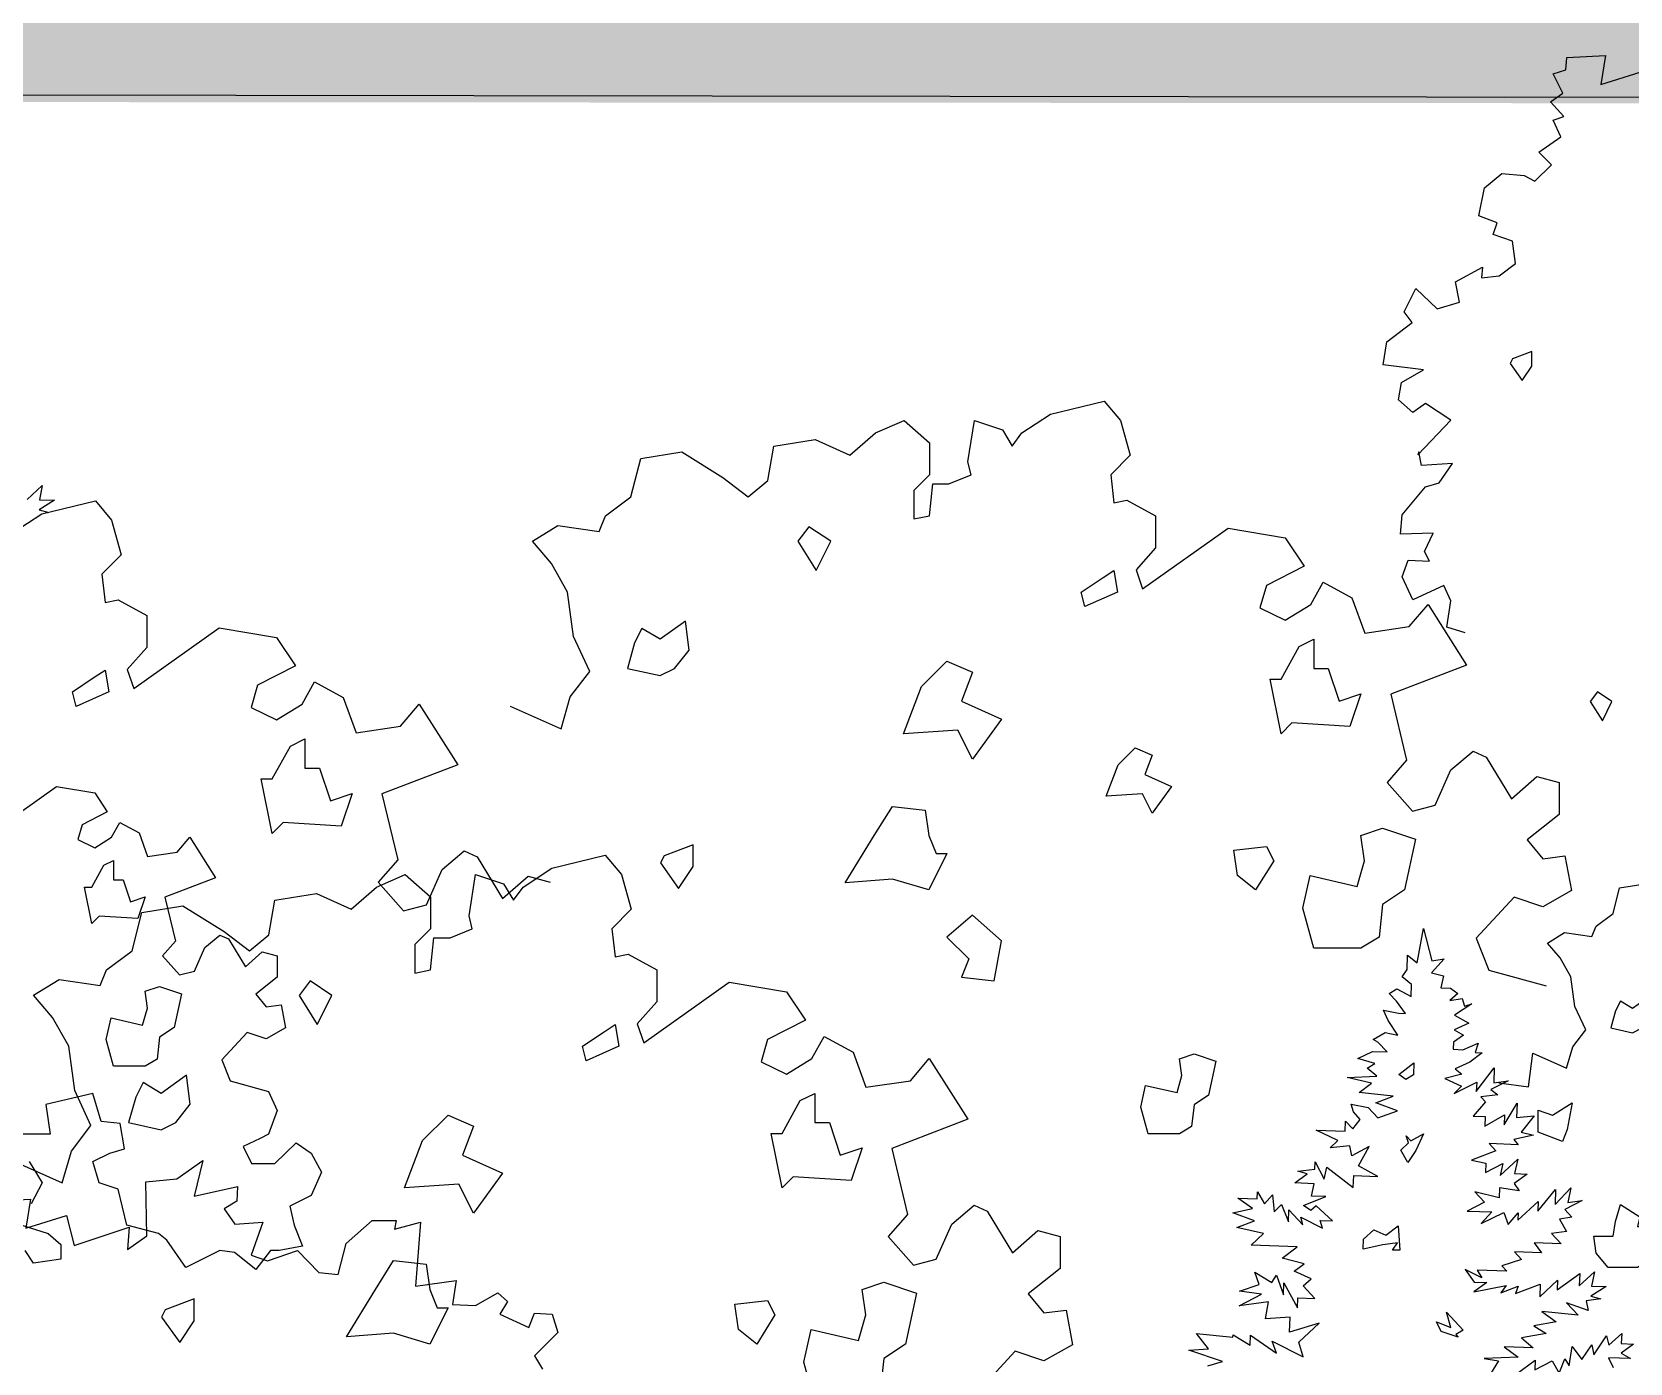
# Model space of a CAD drawing. Header units: inches. Extents: x 11.9 to 85.3, y 21.1 to 37.4.
# Drawn here: x 55.837 to 56.619, y 23.474 to 24.126 of the extents above; entities that cross this region are included whole.
import ezdxf

# ---------------------------------------------------------------- set-up
doc = ezdxf.new("R2010")
doc.units = ezdxf.units.IN
doc.header["$MEASUREMENT"] = 0
for name, color, linetype in [('CAY', 94, 'Continuous'), ('CAY-3', 61, 'Continuous'), ('Layer1', 7, 'Continuous')]:
    doc.layers.add(name, color=color, linetype=linetype)

# ---------------------------------------------------------------- blocks, each defined once
blk = doc.blocks.new('A$C76451831')
at = {"layer": 'CAY'}
for p, q in [((3764, 1772.8), (3822.4, 1787)), ((3822.4, 1787), (3840.1, 1765.7)), ((3573, 1752.2), (3604.2, 1765.7)), ((3604.2, 1765.7), (3631.9, 1741.6)), ((3673.8, 1720.9), (3680.9, 1765.7)), ((3680.9, 1765.7), (3711.5, 1755.7)), ((3732.8, 1752.2), (3764, 1772.8)), ((3840.1, 1765.7), (3850.7, 1728)), ((3462.1, 1738), (3507.5, 1745.1)), ((3507.5, 1745.1), (3545.3, 1728)), ((3545.3, 1728), (3573, 1752.2)), ((3711.5, 1755.7), (3722.2, 1738)), ((3722.2, 1738), (3732.8, 1752.2)), ((3317.1, 1724.4), (3361.9, 1731.5)), ((3361.9, 1731.5), (3406.7, 1703.8)), ((3455.6, 1700.3), (3462.1, 1738)), ((3631.9, 1741.6), (3631.9, 1706.7)), ((3850.7, 1728), (3829.5, 1706.7)), ((3306.5, 1682.6), (3317.1, 1724.4)), ((3677.3, 1706.7), (3673.8, 1720.9)), ((2648.4, 1679.8), (2664.8, 1695.1)), ((2664.8, 1695.1), (2661.6, 1679.4)), ((3406.7, 1703.8), (3434.4, 1682.6)), ((3434.4, 1682.6), (3455.6, 1700.3)), ((3631.9, 1706.7), (3614.8, 1689.6)), ((3631.9, 1661.9), (3635.5, 1696.7)), ((3635.5, 1696.7), (3653.2, 1696.7)), ((3653.2, 1696.7), (3677.3, 1706.7)), ((3829.5, 1706.7), (3833, 1676.1)), ((2677.9, 1678.8), (2661.2, 1668.5)), ((2661.6, 1679.4), (2677.9, 1678.8)), ((2664.3, 1664.1), (2722.6, 1678.3)), ((2722.6, 1678.3), (2740.3, 1657)), ((3278.8, 1661.9), (3306.5, 1682.6)), ((3614.8, 1689.6), (3614.8, 1658.4)), ((3833, 1676.1), (3847.2, 1679)), ((3847.2, 1679), (3878.4, 1661.9)), ((2633, 1643.5), (2664.3, 1664.1)), ((2661.2, 1668.5), (2672, 1665.4)), ((2740.3, 1657), (2750.9, 1619.3)), ((3271.7, 1644.8), (3278.8, 1661.9)), ((3614.8, 1658.4), (3631.9, 1661.9)), ((3878.4, 1661.9), (3878.4, 1627.1)), ((3199.2, 1634.2), (3226.9, 1651.3)), ((3226.9, 1651.3), (3271.7, 1644.8)), ((3864.3, 1582.3), (3957.4, 1648.4)), ((3957.4, 1648.4), (4019.9, 1637.7)), ((4019.9, 1637.7), (4040.5, 1607.1)), ((3219.8, 1610), (3199.2, 1634.2)), ((3878.4, 1627.1), (3857.2, 1602.9)), ((2750.9, 1619.3), (2729.7, 1598.1)), ((3237.5, 1578.7), (3219.8, 1610)), ((3857.2, 1602.9), (3864.3, 1582.3)), ((4040.5, 1607.1), (3999.3, 1585.8)), ((2729.7, 1598.1), (2733.2, 1567.4)), ((3999.3, 1585.8), (3992.2, 1561.6)), ((4047.6, 1565.2), (4061.2, 1589.4)), ((4061.2, 1589.4), (4092.4, 1572.3)), ((2733.2, 1567.4), (2747.4, 1570.3)), ((2747.4, 1570.3), (2778.6, 1553.2)), ((3244, 1530.4), (3237.5, 1578.7)), ((4092.4, 1572.3), (4106.6, 1533.9)), ((2778.6, 1553.2), (2778.6, 1518.4)), ((3992.2, 1561.6), (4019.9, 1548.1)), ((4019.9, 1548.1), (4047.6, 1565.2)), ((4154.9, 1541), (4175.6, 1565.2)), ((4175.6, 1565.2), (4217.4, 1499.1)), ((2764.5, 1473.6), (2857.6, 1539.7)), ((2857.6, 1539.7), (2920.1, 1529)), ((4106.6, 1533.9), (4154.9, 1541)), ((2778.6, 1518.4), (2757.4, 1494.2)), ((2920.1, 1529), (2940.8, 1498.4)), ((3261.7, 1492), (3244, 1530.4)), ((2940.8, 1498.4), (2899.5, 1477.1)), ((4217.4, 1499.1), (4134.9, 1467.3)), ((2757.4, 1494.2), (2764.5, 1473.6)), ((3240.4, 1464.3), (3261.7, 1492)), ((2899.5, 1477.1), (2892.4, 1452.9)), ((2947.9, 1456.5), (2961.4, 1480.7)), ((2961.4, 1480.7), (2992.7, 1463.6)), ((2992.7, 1463.6), (3006.8, 1425.2)), ((3230.4, 1429.5), (3240.4, 1464.3)), ((4134.9, 1467.3), (4152, 1395.3)), ((2892.4, 1452.9), (2920.1, 1439.4)), ((2920.1, 1439.4), (2947.9, 1456.5)), ((3055.2, 1432.3), (3075.8, 1456.5)), ((3075.8, 1456.5), (3117.7, 1390.4)), ((3175, 1454.3), (3230.4, 1429.5)), ((3006.8, 1425.2), (3055.2, 1432.3)), ((4152, 1395.3), (4130.8, 1371.1)), ((4200.3, 1384.7), (4224.5, 1405.3)), ((4224.5, 1405.3), (4238.7, 1398.8)), ((4238.7, 1398.8), (4266.4, 1353.4)), ((3117.7, 1390.4), (3035.1, 1358.6)), ((4183.2, 1346.3), (4200.3, 1384.7)), ((4266.4, 1353.4), (4294.1, 1377.6)), ((4294.1, 1377.6), (4318.3, 1371.1)), ((4130.8, 1371.1), (4158.5, 1339.9)), ((4318.3, 1371.1), (4318.3, 1336.3)), ((3035.1, 1358.6), (3052.2, 1286.6)), ((4158.5, 1339.9), (4183.2, 1346.3)), ((4318.3, 1336.3), (4283.5, 1308.6)), ((4283.5, 1308.6), (4300.6, 1287.9)), ((4300.6, 1287.9), (4324.7, 1290.9)), ((4324.7, 1290.9), (4331.8, 1253.1)), ((3052.2, 1286.6), (3031, 1262.4)), ((4377.3, 1228.2), (4384.3, 1256.1)), ((4384.3, 1256.1), (4414.2, 1260.8)), ((4269.3, 1246.1), (4228, 1201.2)), ((4300.6, 1235.4), (4269.3, 1246.1)), ((4331.8, 1253.1), (4300.6, 1235.4)), ((4358.8, 1214.4), (4377.3, 1228.2)), ((4305.7, 1196), (4324.2, 1207.4)), ((4324.2, 1207.4), (4354.1, 1203)), ((4354.1, 1203), (4358.8, 1214.4)), ((4228, 1201.2), (4241.6, 1166.4)), ((4319.5, 1179.8), (4305.7, 1196)), ((4331.3, 1159), (4319.5, 1179.8)), ((4241.6, 1166.4), (4304.1, 1149.3)), ((4335.6, 1126.7), (4331.3, 1159)), ((4347.4, 1101.2), (4335.6, 1126.7)), ((4333.2, 1082.7), (4347.4, 1101.2)), ((4326.6, 1059.5), (4333.2, 1082.7)), ((4284.9, 1039.1), (4289.6, 1076)), ((4289.6, 1076), (4326.6, 1059.5)), ((4252.7, 1043.4), (4284.9, 1039.1))]:
    blk.add_line(p, q, dxfattribs=at)
for points in [[(4216, 1534.3), (4196, 1540.6), (4200.2, 1569.1), (4192.8, 1586), (4159, 1570.1), (4147.4, 1595.5), (4153.8, 1613.4), (4177, 1612.3), (4171.7, 1622.9), (4181.2, 1642.9), (4145.3, 1641.9), (4147.4, 1663), (4172.8, 1693.5), (4187.5, 1697.8), (4202.3, 1718.9), (4168.5, 1716.7), (4165.4, 1731.5), (4164.3, 1728.3), (4200.2, 1766.3), (4172.8, 1784.2), (4159, 1774.7), (4143.2, 1788.5), (4146.4, 1807.4), (4170.6, 1821.2), (4126.4, 1826.4), (4130.6, 1851.7), (4158, 1872.8), (4149.6, 1884.4), (4162.2, 1909.7), (4185.4, 1887.6), (4209.7, 1895), (4205.5, 1917.1), (4235, 1933), (4233.9, 1921.4), (4252.9, 1923.5), (4270.8, 1937.2), (4267.7, 1961.4), (4246.6, 1968.8), (4250.8, 1981.5), (4230.8, 1988.9), (4237.1, 2019.4), (4256.1, 2035.3), (4280.3, 2033.1), (4291.9, 2026.8), (4309.9, 2044.7), (4296.2, 2058.5), (4320.4, 2075.3), (4312, 2093.3), (4323.6, 2097.5), (4308.8, 2113.3), (4322.5, 2122.8), (4312, 2143.9), (4325.7, 2148.1), (4326.7, 2161.8), (4368.9, 2163.9), (4363.7, 2132.3), (4408, 2146), (4416.4, 2113.3), (4476.5, 2133.3), (4474.4, 2109.1), (4495.5, 2123.9), (4494.4, 2182.9), (4528.2, 2186.1), (4556.7, 2206.1), (4547.2, 2167.1), (4594.6, 2177.6), (4593.6, 2161.8), (4579.9, 2153.4), (4591.5, 2136.5), (4622.1, 2138.6), (4609.4, 2102.8), (4627.3, 2096.4), (4660, 2108), (4683.2, 2083.8), (4704.3, 2081.7), (4712.8, 2115.4), (4741.2, 2140.7), (4767.6, 2140.7), (4765.5, 2131.2), (4794, 2138.6), (4788.7, 2069), (4833, 2075.3), (4828.8, 2049), (4854.1, 2047.9), (4878.3, 2061.6), (4888.9, 2052.1), (4880.5, 2038.4), (4912.1, 2023.7), (4918.4, 2039.5), (4937.4, 2038.4), (4943.7, 2018.4), (4918.4, 1993.1), (4926.9, 1978.3)], [(3935.4, 734.9), (3951.4, 739.8), (3914.7, 752), (3936, 753.5), (3923, 770.3), (3962.8, 766.2), (3962.9, 768.9), (3981.5, 757.4), (3981.9, 768.2), (4010.2, 748.6), (4005.7, 761.9), (4039.5, 744.9), (4034.6, 760.9), (4056.7, 781.5), (4024.6, 771.7), (4025.2, 788), (3998.4, 786.2), (4001.7, 804.7), (3969.4, 800.4), (3993.9, 813.1), (3970, 816.2), (3991.5, 823.6), (3986.5, 837), (4005.2, 825.9), (4010.4, 833.9), (4017.9, 812.3), (4018.3, 825.4), (4033.2, 798.2), (4033.6, 809), (4052.2, 808.4), (4039.5, 822), (4047.9, 829.8), (4029.6, 838.2), (4040.3, 846), (4016.5, 852.2), (4032.8, 864.8), (3982.6, 866.6), (3996.2, 879.2), (3966.9, 885.7), (3986.2, 893.2), (3962.5, 901.7), (3984, 906.4), (3968.1, 917.8), (3989.3, 917.1), (3989.6, 924.8), (3997.3, 911.4), (4005.8, 921.5), (4007.9, 902.9), (4015.9, 910.7), (4023.4, 891.9), (4023.8, 905), (4039.1, 888.6), (4036.7, 896.9), (4060.3, 885.2), (4057.8, 893.4), (4071.4, 892.9), (4053.4, 909.4), (4047.8, 904.2), (4039.8, 909.9), (4064.2, 919.5), (4048.4, 920), (4051.5, 933.5), (4030.3, 934.3), (4043.8, 944.2), (4033.4, 947.3), (4052.1, 949.4), (4052.4, 957.5), (4062.1, 938.6), (4065.3, 951.6), (4094, 929.3), (4094.4, 942.4), (4120.7, 941.5), (4099.8, 953.1), (4111.4, 974), (4092.5, 963.8), (4090.1, 974.8), (4068.8, 972.8), (4077.2, 980.7), (4053.6, 991.9), (4085.3, 990.8), (4085.6, 1001.7), (4093.5, 993.3), (4101.6, 1003.4), (4094.2, 1011.8), (4091.7, 1020.1), (4110.2, 1016.7), (4120.7, 1005.5), (4142.2, 1012.9), (4118.5, 1021.8), (4137.3, 1028.9), (4100.3, 1032.9), (4113.8, 1043.3), (4087.3, 1049.2), (4119.5, 1050.8), (4109, 1059.4), (4117.3, 1064.5), (4098.9, 1070.1), (4115, 1077.7), (4130.9, 1077.2), (4120.8, 1088), (4115.5, 1090.9), (4128.9, 1098.6), (4142.4, 1095.4), (4132.1, 1111.6), (4127, 1122.6), (4143.2, 1119.4), (4150.9, 1119.1), (4141, 1132.6), (4133.1, 1141), (4141.4, 1146.2), (4157, 1137.5), (4157.5, 1150.6), (4147.3, 1159.1), (4152.6, 1167.1), (4153.1, 1182.9), (4163.7, 1174.4), (4170.5, 1211.8), (4179.7, 1176.6), (4192.9, 1178.8), (4179.2, 1163.4), (4192.2, 1160.3), (4189.5, 1147.2), (4199.9, 1146.8), (4207.9, 1141.1), (4199.4, 1133.3), (4212.7, 1135.5), (4215.1, 1127.3), (4223.3, 1129.7), (4204.3, 1117.2), (4219.9, 1108.5), (4203.8, 1101.4), (4214, 1095.6), (4203.3, 1087.8), (4203, 1080.1), (4213.4, 1079.7), (4230, 1086.9), (4226.9, 1076.5), (4234.6, 1076.3), (4221.1, 1065.9), (4205, 1058.7), (4212.5, 1053), (4193.8, 1048.2), (4212, 1039.9), (4204.1, 1032), (4228.5, 1044.3), (4228.1, 1033.9), (4247.6, 1060), (4247.1, 1043.7), (4263, 1045.8), (4244.1, 1036.1), (4251.6, 1030.3), (4232.9, 1028.3), (4238.2, 1022.7), (4224.5, 1007.3), (4237.6, 1006.8), (4237.3, 996.4), (4259, 1008.8), (4258.6, 997.9), (4272.6, 1021.5), (4272, 1005.6), (4291.1, 1007.7), (4276.9, 989.6), (4290.4, 986.4), (4268.9, 981.7), (4273.7, 976.1), (4242, 977.2), (4249.5, 969.2), (4222.8, 959.3), (4238.6, 956), (4238.2, 945.6), (4257.1, 955.4), (4254, 942.3), (4273.2, 960.2), (4269.9, 944.5), (4283.5, 944), (4269.5, 933.6), (4274.7, 925.7), (4253.5, 929.2), (4253.1, 918.3), (4226.6, 924.7), (4237.1, 913.4), (4218.2, 903.7), (4244.9, 902.7), (4233.5, 890), (4258, 902.3), (4263, 889), (4273.8, 901.7), (4273.5, 893.6), (4295.6, 914.1), (4295.2, 903.7), (4314.6, 927.1), (4314, 910.8), (4331, 929.2), (4327.7, 913), (4343.6, 915.2), (4324.7, 905.4), (4332.1, 897), (4318.9, 894.7), (4326.6, 881.3), (4310.2, 879.2), (4320.7, 867.9), (4291.3, 868.9), (4299.1, 858.2), (4269.6, 859.3), (4277.5, 850.8), (4256, 843.9), (4261.2, 838.3), (4229.1, 839.4), (4234.2, 831), (4215.9, 839.8), (4225.9, 826.3), (4239.5, 825.9), (4225.5, 815.5), (4260.6, 822.4), (4254.9, 814.4), (4273.8, 821.9), (4270.8, 813.9), (4297.8, 823.8), (4297.4, 810.2), (4316.6, 828.2), (4316.2, 817.7), (4340.9, 835.5), (4340.4, 822.3), (4356.8, 837.6), (4353.5, 821.9), (4369.8, 821.3), (4353.1, 811), (4363.9, 807.9), (4348, 805.8), (4349.9, 795.3), (4326.6, 803.8), (4339.3, 790.2), (4299.5, 794.3), (4315, 782.9), (4290.8, 778.7), (4304.1, 770.1), (4277.2, 765.6), (4290, 754.7), (4258.3, 755.8), (4273.8, 744.4), (4236.6, 743), (4252.3, 740.2), (4240.8, 721.6)], [(4264.8, 720.7), (4292.2, 741.1), (4291.9, 730.6), (4310.8, 740.4), (4318.5, 727), (4324.5, 742.7), (4329.2, 734.8), (4332.6, 756), (4343, 742), (4354, 757.9), (4356.3, 747), (4370.2, 767.8), (4372.6, 757.3), (4386.6, 770), (4386.2, 759.1), (4399.3, 758.6), (4385.9, 748.7), (4396.1, 742.9), (4372.1, 743.7), (4377.2, 733.1)]]:
    blk.add_lwpolyline(points, dxfattribs=at)
for points in [[(4267.5, 1833.2), (4264.9, 1827.9), (4278.1, 1809.4), (4288.7, 1825.2), (4288.7, 1841.1)], [(3524.3, 1634.1), (3500.5, 1649.9), (3488.6, 1634.1), (3508.4, 1602.4)], [(3821.2, 1594.5), (3833.1, 1602.4), (3837, 1578.6), (3801.4, 1562.8), (3797.4, 1578.6)], [(3369.9, 1515.3), (3365.9, 1547), (3338.2, 1527.2), (3318.4, 1539), (3310.5, 1523.2), (3302.6, 1495.5), (3338.2, 1487.6), (3354, 1495.5)], [(4035, 1519.2), (4050.8, 1527.2), (4050.8, 1495.5), (4066.6, 1495.5), (4078.5, 1459.8), (4102.3, 1467.8), (4090.4, 1432.1), (4027.1, 1436.1), (4015.2, 1424.2), (4003.3, 1483.6), (4015.2, 1483.6)], [(3623.3, 1475.7), (3651, 1503.4), (3678.7, 1491.5), (3666.8, 1459.8), (3710.3, 1440), (3678.7, 1396.5), (3662.8, 1428.1), (3603.5, 1424.2)], [(2721.4, 1485.8), (2733.3, 1493.7), (2737.3, 1469.9), (2701.6, 1454.1), (2697.7, 1469.9)], [(4376, 1459.3), (4360.2, 1469.9), (4352.3, 1459.3), (4365.5, 1438.2)], [(2935.2, 1410.5), (2951, 1418.5), (2951, 1386.8), (2966.9, 1386.8), (2978.8, 1351.1), (3002.5, 1359.1), (2990.6, 1323.4), (2927.3, 1327.4), (2915.4, 1315.5), (2903.5, 1374.9), (2915.4, 1374.9)], [(3837.8, 1390.3), (3856.3, 1408.8), (3874.8, 1400.9), (3866.9, 1379.8), (3895.9, 1366.6), (3874.8, 1337.5), (3864.2, 1358.6), (3824.6, 1356)], [(3571.8, 1313.3), (3591.6, 1345), (3627.2, 1341), (3631.2, 1313.3), (3639.1, 1293.5), (3651, 1293.5), (3631.2, 1253.9), (3591.6, 1265.8), (3540.1, 1261.8)], [(4038.9, 1234.1), (4046.9, 1269.7), (4098.3, 1257.8), (4106.2, 1285.6), (4102.3, 1313.3), (4126, 1321.2), (4161.7, 1309.3), (4149.8, 1253.9), (4126, 1238), (4122.1, 1202.4), (4102.3, 1190.5), (4050.8, 1190.5)], [(3342.6, 1291.2), (3338.7, 1283.3), (3358.5, 1255.6), (3374.3, 1279.3), (3374.3, 1303.1)], [(3967.7, 1269.7), (3963.7, 1297.4), (3999.3, 1301.4), (4007.3, 1285.6), (3987.5, 1253.9)], [(3702.4, 1154.9), (3710.3, 1198.4), (3678.7, 1226.2), (3651, 1202.4), (3674.7, 1178.6), (3666.8, 1158.8)], [(4419.5, 1116.7), (4416.9, 1137.8), (4398.4, 1124.6), (4385.2, 1132.5), (4380, 1122), (4374.7, 1103.5), (4398.4, 1098.2), (4409, 1103.5)], [(3862.3, 1017), (3867.6, 1040.8), (3901.9, 1032.9), (3907.2, 1051.4), (3904.5, 1069.8), (3920.4, 1075.1), (3944.1, 1067.2), (3936.2, 1030.2), (3920.4, 1019.7), (3917.7, 995.9), (3904.5, 988), (3870.2, 988)], [(4143.6, 1052.7), (4159.9, 1065.3), (4159.5, 1052.2), (4151.1, 1047)], [(4295.5, 989.9), (4295.5, 1013.7), (4311.3, 1008.4), (4332.5, 1021.6), (4327.2, 992.6), (4321.9, 979.4)], [(4145.7, 970.1), (4154.1, 978), (4151.7, 985.8), (4156.9, 980.2), (4170.4, 987.9), (4162, 969.6), (4153.4, 956.7)], [(4403.7, 887), (4419.5, 887), (4430.1, 868.5), (4424.8, 855.3), (4403.7, 842.1), (4372, 842.1), (4358.8, 857.9), (4356.2, 876.4), (4377.3, 876.4), (4380, 892.2), (4385.2, 910.7), (4406.4, 897.5)], [(4144.6, 860.9), (4136.9, 861.2), (4142.2, 869.2), (4126.3, 867), (4104.8, 862.3), (4105.2, 873.2), (4116.4, 883.2), (4129.3, 877.3), (4142.8, 887.7)], [(4208.2, 766.2), (4189.8, 772.3), (4184.7, 782.9), (4200.4, 776.9), (4195.5, 793.4), (4213.9, 773.7), (4205.6, 769)]]:
    blk.add_lwpolyline(points, close=True, dxfattribs=at)
at = {"layer": 'CAY-3'}
for p, q in [((3100.6, 1276), (3124.7, 1296.6)), ((3124.7, 1296.6), (3138.9, 1290.1)), ((3138.9, 1290.1), (3166.6, 1244.7)), ((3220.2, 1277.6), (3278.5, 1291.8)), ((3278.5, 1291.8), (3296.2, 1270.6)), ((3083.5, 1237.6), (3100.6, 1276)), ((3188.9, 1257), (3220.2, 1277.6)), ((3001.4, 1232.8), (3029.1, 1257)), ((3029.1, 1257), (3060.4, 1270.6)), ((3031, 1262.4), (3058.7, 1231.2)), ((3060.4, 1270.6), (3088.1, 1246.4)), ((3130, 1225.7), (3137, 1270.6)), ((3137, 1270.6), (3167.7, 1260.5)), ((3166.6, 1244.7), (3194.3, 1268.9)), ((3167.7, 1260.5), (3178.3, 1242.8)), ((3178.3, 1242.8), (3188.9, 1257)), ((3194.3, 1268.9), (3218.5, 1262.4)), ((3296.2, 1270.6), (3306.9, 1232.8)), ((2911.8, 1205.1), (2918.3, 1242.8)), ((2918.3, 1242.8), (2963.7, 1249.9)), ((2963.7, 1249.9), (3001.4, 1232.8)), ((3058.7, 1231.2), (3083.5, 1237.6)), ((3088.1, 1246.4), (3088.1, 1211.6)), ((2762.6, 1187.4), (2773.2, 1229.3)), ((2773.2, 1229.3), (2818.1, 1236.4)), ((2818.1, 1236.4), (2862.9, 1208.6)), ((3133.5, 1211.6), (3130, 1225.7)), ((3306.9, 1232.8), (3285.6, 1211.6)), ((2862.9, 1208.6), (2890.6, 1187.4)), ((2890.6, 1187.4), (2911.8, 1205.1)), ((3088.1, 1211.6), (3071, 1194.5)), ((3109.3, 1201.6), (3133.5, 1211.6)), ((3285.6, 1211.6), (3289.2, 1180.9)), ((2734.9, 1166.8), (2762.6, 1187.4)), ((3071, 1194.5), (3071, 1163.2)), ((3088.1, 1166.8), (3091.6, 1201.6)), ((3091.6, 1201.6), (3109.3, 1201.6)), ((3289.2, 1180.9), (3303.3, 1183.9)), ((3303.3, 1183.9), (3334.6, 1166.8)), ((2655.3, 1139), (2683, 1156.1)), ((2683, 1156.1), (2727.8, 1149.6)), ((2727.8, 1149.6), (2734.9, 1166.8)), ((3071, 1163.2), (3088.1, 1166.8)), ((3320.4, 1087.1), (3413.6, 1153.2)), ((3334.6, 1166.8), (3334.6, 1131.9)), ((3413.6, 1153.2), (3476.1, 1142.6)), ((2676, 1114.8), (2655.3, 1139)), ((3476.1, 1142.6), (3496.7, 1111.9)), ((3334.6, 1131.9), (3313.3, 1107.8)), ((2693.6, 1083.6), (2676, 1114.8)), ((3313.3, 1107.8), (3320.4, 1087.1)), ((3496.7, 1111.9), (3455.4, 1090.7)), ((2700.1, 1035.2), (2693.6, 1083.6)), ((3455.4, 1090.7), (3448.4, 1066.5)), ((3503.8, 1070), (3517.3, 1094.2)), ((3517.3, 1094.2), (3548.6, 1077.1)), ((3448.4, 1066.5), (3476.1, 1052.9)), ((3476.1, 1052.9), (3503.8, 1070)), ((3548.6, 1077.1), (3562.7, 1038.8)), ((3611.1, 1045.8), (3631.7, 1070)), ((3631.7, 1070), (3673.6, 1003.9)), ((3562.7, 1038.8), (3611.1, 1045.8)), ((2717.8, 996.9), (2700.1, 1035.2)), ((2696.6, 969.1), (2717.8, 996.9)), ((3673.6, 1003.9), (3591, 972.1)), ((2631.1, 959.1), (2686.6, 934.3)), ((2686.6, 934.3), (2696.6, 969.1)), ((3591, 972.1), (3608.1, 900.1)), ((3656.5, 889.5), (3680.7, 910.2)), ((3680.7, 910.2), (3694.8, 903.7)), ((3608.1, 900.1), (3586.9, 875.9)), ((3639.4, 851.2), (3656.5, 889.5)), ((3694.8, 903.7), (3722.5, 858.3)), ((3586.9, 875.9), (3614.6, 844.7)), ((3722.5, 858.3), (3750.2, 882.4)), ((3750.2, 882.4), (3774.4, 875.9)), ((3774.4, 875.9), (3774.4, 841.1)), ((3614.6, 844.7), (3639.4, 851.2)), ((3774.4, 841.1), (3739.6, 813.4)), ((3739.6, 813.4), (3756.7, 792.8)), ((3756.7, 792.8), (3780.9, 795.7)), ((3780.9, 795.7), (3788, 758)), ((3725.5, 750.9), (3684.2, 706.1)), ((3756.7, 740.3), (3725.5, 750.9)), ((3788, 758), (3756.7, 740.3))]:
    blk.add_line(p, q, dxfattribs=at)
for points in [[(6598.2, 1088.9), (6660.3, 1132.9), (6702, 1125.9), (6715.7, 1105.4), (6688.2, 1091.2), (6683.5, 1075.1), (6702, 1066.1), (6720.4, 1077.5), (6729.5, 1093.6), (6750.3, 1082.2), (6759.7, 1056.6), (6792, 1061.4), (6805.7, 1077.5), (6833.6, 1033.4), (6778.6, 1012.2), (6790, 964.2), (6775.9, 948.1), (6794.3, 927.3), (6810.8, 931.6), (6822.2, 957.2), (6838.4, 970.9), (6847.8, 966.6), (6866.3, 936.3), (6884.7, 952.4), (6900.9, 948.1), (6900.9, 924.9), (6877.7, 906.4), (6889.1, 892.7), (6905.2, 894.6), (6909.9, 869.5), (6889.1, 857.7), (6868.2, 864.7), (6840.7, 834.9), (6849.8, 811.7), (6891.4, 800.2), (6900.9, 779.4), (6891.4, 753.8), (6882.4, 749.1), (6863.9, 740.1), (6872.9, 721.6), (6898.5, 721.6), (6921.7, 744.4), (6937.8, 733), (6949.2, 712.2), (6937.8, 687), (6914.6, 675.2), (6919.3, 654.4), (6928.4, 631.5), (6903.2, 626.8), (6893.8, 626.8), (6877.7, 606), (6854.5, 624.5), (6838.4, 626.8), (6801.4, 608.3), (6780.6, 638.2), (6771.5, 645.3), (6736.9, 654.4), (6727.5, 693.7), (6706.7, 700.8), (6700, 724), (6718.5, 733), (6734.6, 737.7), (6729.9, 765.3), (6709, 767.6), (6700, 797.9), (6648.9, 786.1), (6653.6, 753.8), (6609.6, 753.8)], [(6630.4, 724), (6644.6, 700.8), (6632.8, 677.6)], [(6607.6, 659.1), (6651.2, 645.3), (6665, 633.5), (6665, 617.4), (6635.1, 613.1), (6626.1, 626.8)]]:
    blk.add_lwpolyline(points, dxfattribs=at)
for points in [[(2980.4, 1138.9), (2956.7, 1154.8), (2944.8, 1138.9), (2964.6, 1107.2)], [(3277.4, 1099.3), (3289.2, 1107.2), (3293.2, 1083.5), (3257.6, 1067.6), (3253.6, 1083.5)], [(2826, 1020.1), (2822.1, 1051.8), (2794.4, 1032), (2774.6, 1043.9), (2766.7, 1028), (2758.7, 1000.3), (2794.4, 992.4), (2810.2, 1000.3)], [(6712, 1046.9), (6722.6, 1052.1), (6722.6, 1031), (6733.1, 1031), (6741, 1007.2), (6756.9, 1012.5), (6748.9, 988.8), (6706.7, 991.4), (6698.8, 983.5), (6690.9, 1023.1), (6698.8, 1023.1)], [(3491.1, 1024.1), (3507, 1032), (3507, 1000.3), (3522.8, 1000.3), (3534.7, 964.7), (3558.4, 972.6), (3546.6, 936.9), (3483.2, 940.9), (3471.3, 929), (3459.5, 988.4), (3471.3, 988.4)], [(3079.4, 980.5), (3107.1, 1008.2), (3134.8, 996.3), (3123, 964.7), (3166.5, 944.9), (3134.8, 901.3), (3119, 933), (3059.6, 929)], [(6714.6, 856.8), (6719.9, 880.5), (6754.2, 872.6), (6759.5, 891.1), (6756.9, 909.6), (6772.7, 914.8), (6796.5, 906.9), (6788.5, 870), (6772.7, 859.4), (6770.1, 835.6), (6756.9, 827.7), (6722.6, 827.7)], [(3027.9, 818.1), (3047.7, 849.8), (3083.4, 845.8), (3087.3, 818.1), (3095.2, 798.3), (3107.1, 798.3), (3087.3, 758.7), (3047.7, 770.6), (2996.3, 766.6)], [(3495.1, 738.9), (3503, 774.6), (3554.5, 762.7), (3562.4, 790.4), (3558.4, 818.1), (3582.2, 826), (3617.8, 814.2), (3605.9, 758.7), (3582.2, 742.9), (3578.2, 707.2), (3558.4, 695.3), (3507, 695.3)], [(2798.8, 796), (2794.8, 788.1), (2814.6, 760.4), (2830.5, 784.1), (2830.5, 807.9)], [(3423.8, 774.6), (3419.9, 802.3), (3455.5, 806.2), (3463.4, 790.4), (3443.6, 758.7)]]:
    blk.add_lwpolyline(points, close=True, dxfattribs=at)

msp = doc.modelspace()

# ---------------------------------------------------------------- hatches: boundary and pattern name
at = {"layer": 'Layer1', "true_color": 0x939598}
h = msp.add_hatch(color=252, dxfattribs=at)
h.dxf.hatch_style = 1
h.paths.add_polyline_path([(63.37227, 24.96911), (63.37227, 24.98863), (63.27009, 24.98863), (19.2205, 24.98863), (19.2205, 25.09242), (18.88387, 24.5256), (18.8823, 24.11828), (61.45857, 24.08746)])

# ---------------------------------------------------------------- linework, layer by layer
msp.add_lwpolyline([(31.63044, 24.11828), (31.63044, 23.28506, 0.21734), (37.52718, 23.89076), (37.52718, 24.11982), (61.45857, 24.08746)], format="xyb")

# ---------------------------------------------------------------- block references
at = {"layer": 'CAY', "xscale": 0.0004489089019145984, "yscale": 0.0004489089019145984, "zscale": 0.0004489089019145984}
for p in [(52.85948, 23.24794), (54.64618, 23.14297), (53.87545, 22.58311)]:
    msp.add_blockref('A$C76451831', p, dxfattribs=at)

doc.saveas('drawing.dxf')
